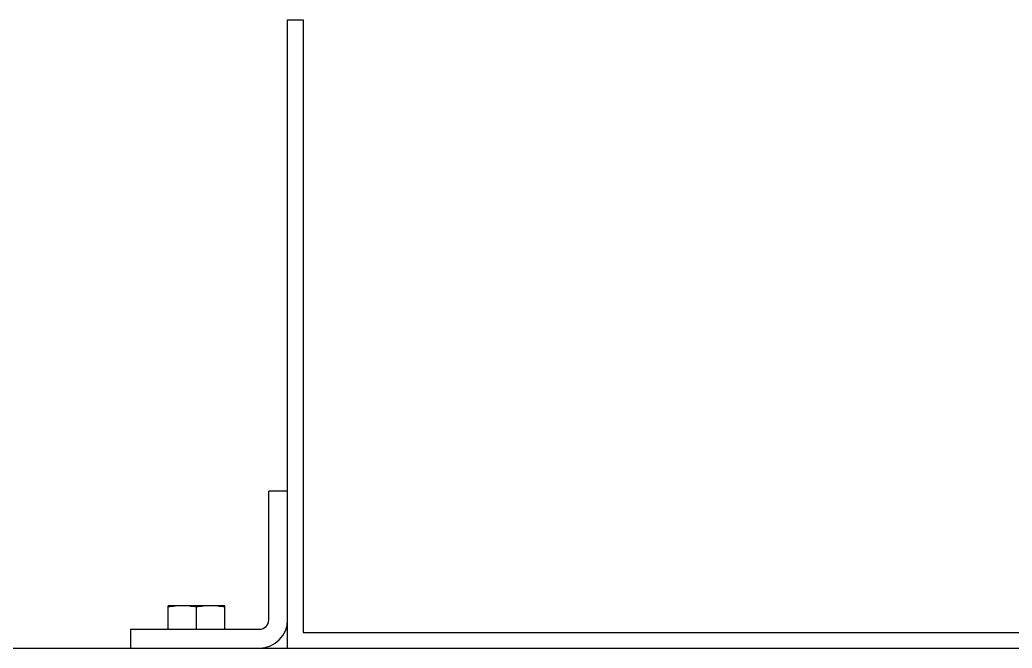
# Model space of a CAD drawing. Extents: x -1396510 to 1250330, y -1892470 to 1623980.
# Drawn here: x -1160094 to -1158589, y -63546 to -62595 of the extents above; entities that cross this region are included whole.
import ezdxf

# ---------------------------------------------------------------- set-up
doc = ezdxf.new("R2010")
doc.units = 0
doc.header["$LTSCALE"] = 1000
doc.header["$MEASUREMENT"] = 0

msp = doc.modelspace()

# ---------------------------------------------------------------- linework, layer by layer
at = {"linetype": 'Continuous'}
for p, q in [((-1159687.8, -63546.5), (-1159687.8, -62594.5)), ((-1159687.8, -62594.5), (-1159664, -62594.5)), ((-1159664, -62594.5), (-1159664, -63522.7)), ((-1159716.4, -63503.6), (-1159716.4, -63308.5)), ((-1159687.8, -63308.5), (-1159716.4, -63308.5)), ((-1159868.7, -63517.9), (-1159868.7, -63482.2)), ((-1159783, -63482.2), (-1159868.7, -63482.2)), ((-1159825.8, -63517.9), (-1159825.8, -63484.6)), ((-1159783, -63517.9), (-1159783, -63482.2)), ((-1159925.8, -63517.9), (-1159925.8, -63546.5)), ((-1159925.8, -63517.9), (-1159730.6, -63517.9)), ((-1159664, -63522.7), (-1157331.7, -63522.7)), ((-1160639.8, -63546.5), (-1156356, -63546.5))]:
    msp.add_line(p, q, dxfattribs=at)
for radius in [42.8, 14.3]:
    msp.add_arc((-1159730.6, -63503.6), radius, 270, 0, dxfattribs=at)
for points in [[(-1159847.3, -63482.2), (-1159854.4, -63482.2), (-1159861.6, -63483.2), (-1159868.7, -63484.6)], [(-1159825.8, -63484.6), (-1159832.9, -63483.2), (-1159840.1, -63482.2), (-1159847.3, -63482.2)], [(-1159804.4, -63482.2), (-1159811.6, -63482.2), (-1159818.8, -63483.2), (-1159825.8, -63484.6)], [(-1159783, -63484.6), (-1159790, -63483.2), (-1159797.2, -63482.2), (-1159804.4, -63482.2)]]:
    msp.add_open_spline(points, degree=3, dxfattribs=at)

doc.saveas('drawing.dxf')
